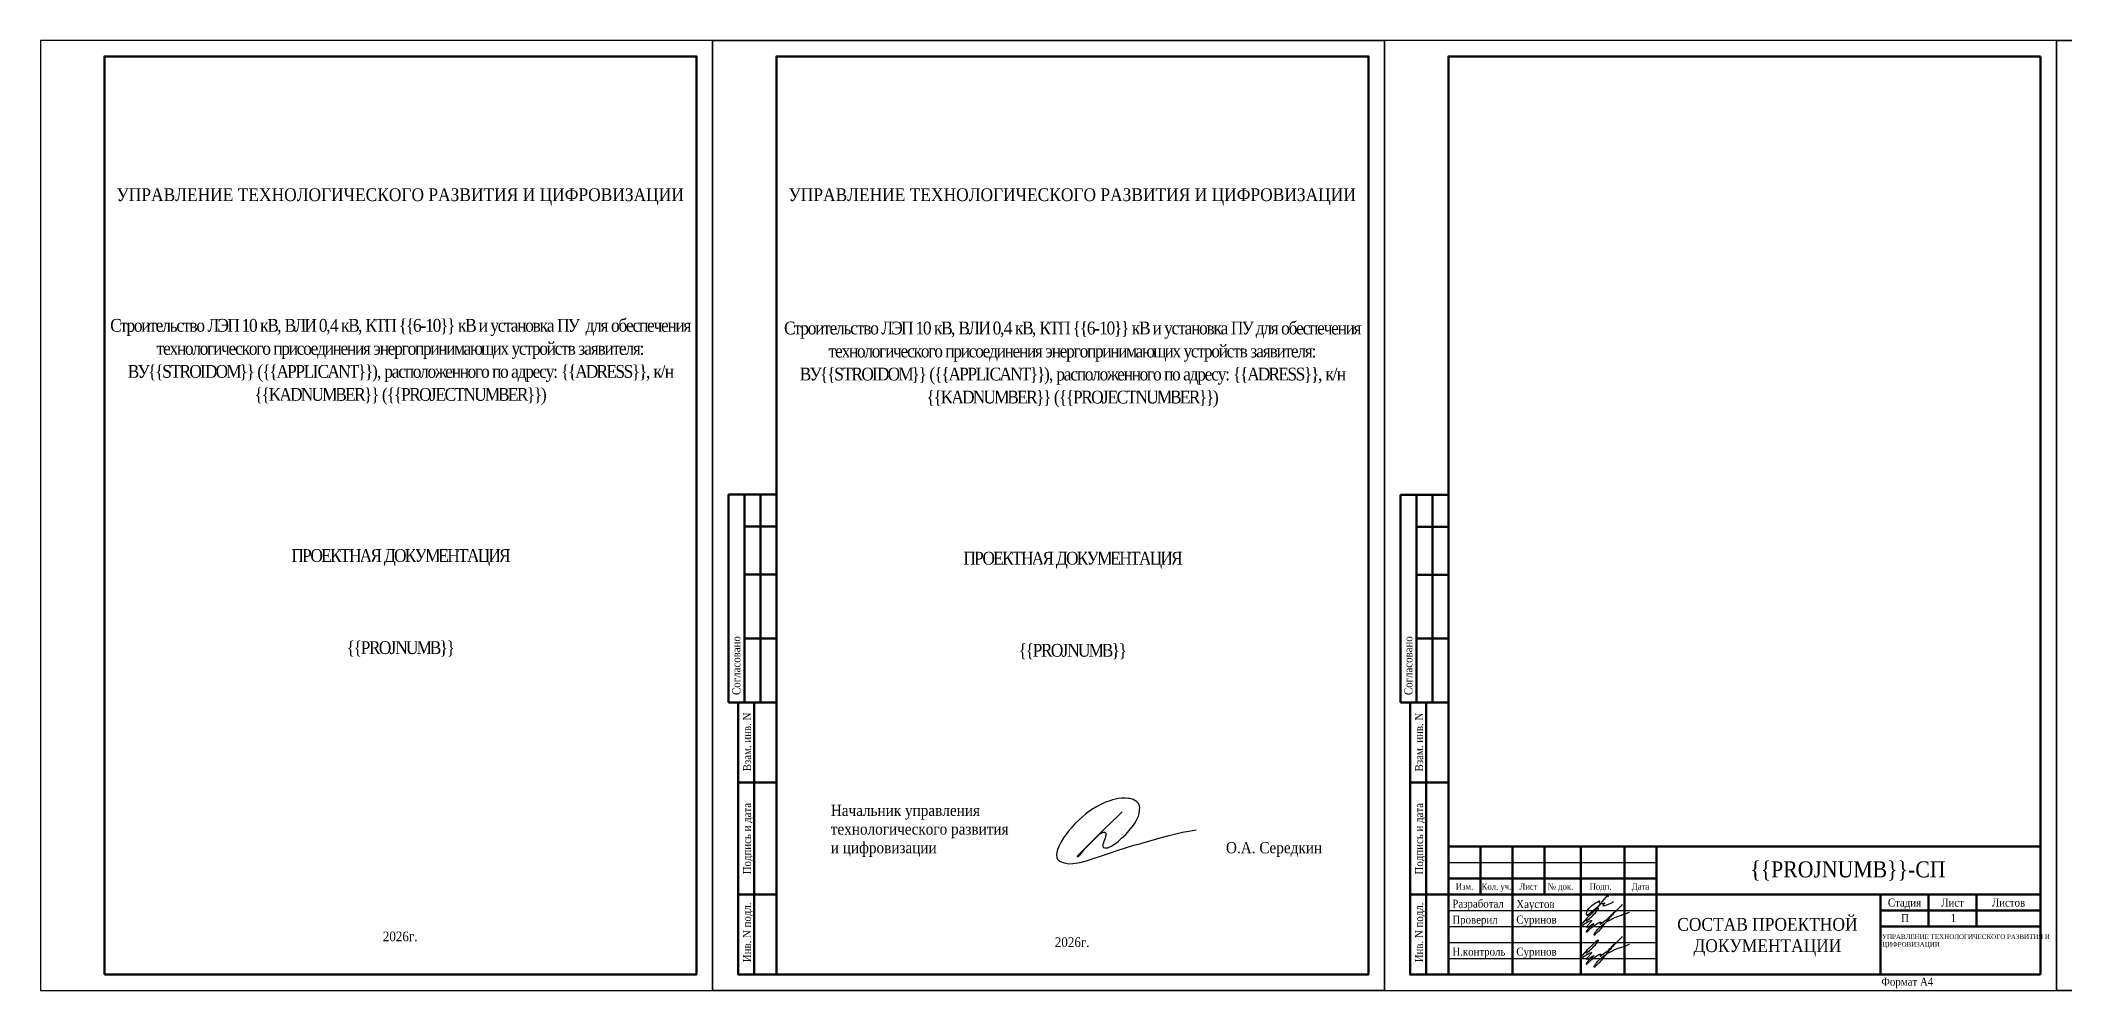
# Model space of a CAD drawing. Header units: millimetres. Extents: x 2157 to 10678, y 3463 to 3913.
# Drawn here: x 2157 to 2790, y 3616 to 3913 of the extents above; entities that cross this region are included whole.
import ezdxf
from ezdxf.enums import TextEntityAlignment as Align

# ---------------------------------------------------------------- set-up
doc = ezdxf.new("R2010")
doc.units = ezdxf.units.MM
doc.layers.add('П', color=7, linetype='Continuous')
doc.layers.add('Чертеж', color=7, linetype='Continuous')
doc.styles.add('Simplex8', font='Times New Roman.ttf', dxfattribs={"height": 3.5})
doc.styles.add('стиль1', font='Times New Roman.ttf', dxfattribs={"width": 0.9})
doc.styles.add('стиль2', font='Times New Roman.ttf', dxfattribs={"width": 0.9, "height": 2.5})

# ---------------------------------------------------------------- blocks, each defined once
blk = doc.blocks.new('1')
at = {"lineweight": 30}
for p, q in [((630, 297), (420, 297)), ((420, 297), (420, 0)), ((630, 0), (630, 297)), ((420, 0), (630, 0))]:
    blk.add_line(p, q, dxfattribs=at)
blk = doc.blocks.new('Штамп б')
at = {"lineweight": 70}
for points in [[(20, 0), (8, 0), (8, 85), (20, 85)], [(13, 0), (13, 85)], [(8, 60), (20, 60)], [(8, 25), (20, 25)]]:
    blk.add_lwpolyline(points, dxfattribs=at)
at = {"lineweight": 25, "style": 'Simplex8', "width": 0.9}
for s, p in [('Взам. инв. N', (12.06, 63.49)), ('Подпись и дата', (12.06, 31.28)), ('Инв. N подл.', (12.06, 3.82))]:
    blk.add_text(s, height=2.5, rotation=90, dxfattribs=at).set_placement(p)
blk = doc.blocks.new('A$C5B0935FB')
at = {"lineweight": 70}
for p, q in [((20, 65), (5, 65)), ((5, 0), (5, 65)), ((10, 55), (10, 65)), ((15, 0), (15, 65)), ((20, 0), (20, 65)), ((10, 40), (10, 55)), ((10, 55), (20, 55)), ((10, 20), (10, 40)), ((10, 40), (20, 40)), ((10, 0), (10, 20)), ((10, 20), (20, 20)), ((10, 0), (5, 0)), ((15, 0), (10, 0)), ((20, 0), (15, 0)), ((15, 0), (15, 0))]:
    blk.add_line(p, q, dxfattribs=at)
at = {"lineweight": 25, "style": 'стиль1', "width": 0.9}
blk.add_text('Согласовано', height=2.5, rotation=90, dxfattribs=at).set_placement((8.72, 2.35))
blk = doc.blocks.new('A$C7F1F469D')
at = {"color": 5, "lineweight": 25}
blk.add_spline([(-0.1, 1.78), (1.34, 2.93), (2.75, 4.33), (3.55, 5.31), (3.81, 5.64), (3.86, 5.8), (3.66, 5.81), (3.25, 5.7), (2.89, 5.36), (-1.09, 1.26), (-1.29, 0.98), (-1.47, 0.67), (-1.59, 0.28), (-1.54, 0.16), (-0.98, 0.55), (-0.42, 1.01), (0.34, 1.44), (1.08, 1.86), (1.69, 1.97), (1.62, 1.83), (1.26, 1.37), (0.56, 0.61), (0.16, 0.22), (0, 0), (0.24, -0.04), (0.82, 0.16), (1.44, 0.58), (2.18, 0.95), (2.33, 1.04), (1.93, 0.58), (1.28, 0.02), (0.64, -0.58), (0.1, -1.31), (-0.06, -1.68), (0.13, -1.59), (0.39, -1.41), (1.23, -0.56), (1.62, -0.16), (2.27, 0.27), (2.82, 0.65), (3.41, 1.04), (3.83, 1.25), (4.1, 1.35), (4.33, 1.44), (4.56, 1.45), (4.6, 1.35), (4.48, 1.19), (4.35, 0.92), (4.39, 0.82), (4.59, 0.91), (5.09, 1.34), (6.19, 2.18), (7.41, 3.21), (8.36, 4.22), (9.62, 5.31), (10.99, 6.68), (11.27, 6.98), (9.83, 5.51), (8.6, 4.26), (7.7, 3.28), (7.2, 2.7), (6.74, 2.12), (6.16, 1.41), (5.49, 0.62), (4.74, -0.34), (3.92, -1.29), (3.19, -1.94), (2.91, -2.31), (2.67, -2.58), (2.52, -2.55), (2.49, -2.26), (2.69, -1.9), (3.27, -1.11), (3.8, -0.52), (4.48, 0.07), (5.33, 0.79), (5.97, 1.29), (6.7, 1.77), (7.56, 2.21), (8.83, 2.91), (10.02, 3.35), (11.36, 3.83), (12.55, 4.24), (13.47, 4.57)], degree=3, dxfattribs=at)
blk = doc.blocks.new('Штамп фамилии')
at = {"layer": 'Чертеж', "color": 5, "lineweight": -2}
blk.add_lwpolyline([(47.56, 0.85), (47.63, 0.98), (47.71, 1.12), (47.75, 1.2), (47.79, 1.26), (47.82, 1.32), (47.85, 1.37), (47.85, 1.41), (47.85, 1.5), (47.83, 1.56), (47.8, 1.58), (47.75, 1.59), (47.69, 1.59), (47.65, 1.58), (47.6, 1.56), (47.53, 1.53), (47.47, 1.48), (47.41, 1.42), (47.34, 1.32), (45.35, -1.11), (44.5, -2.12), (43.04, -3.43), (41.29, -4.9), (41.18, -4.96), (41.1, -4.94), (41.06, -4.9), (41.02, -4.83), (40.95, -4.71), (40.89, -4.56), (40.88, -4.4), (40.88, -4.26), (40.91, -4.09), (40.95, -3.94), (40.99, -3.84), (41.05, -3.64), (41.14, -3.44), (41.38, -3.09), (41.64, -2.76), (42.23, -2.17), (42.59, -1.81), (43.05, -1.48), (43.63, -1.13), (44.19, -0.77), (44.85, -0.41), (44.92, -0.44), (44.94, -0.46), (44.95, -0.51), (44.89, -0.87), (44.97, -1.02), (45.03, -1.1), (45.09, -1.13), (45.19, -1.2), (45.35, -1.22), (45.55, -1.22), (46.39, -1.16), (46.48, -1.08), (46.54, -1.05), (46.56, -1.07), (46.57, -1.09), (46.56, -1.13), (46.54, -1.15), (46.53, -1.18), (46.48, -1.21), (46.37, -1.3), (46.01, -1.59), (45.97, -1.66), (45.96, -1.7), (45.96, -1.78), (45.99, -1.81), (46.12, -1.82), (46.26, -1.81), (46.68, -1.81), (46.77, -1.8), (46.92, -1.76), (47.12, -1.67), (48.59, -1.09), (48.75, -0.97), (48.9, -0.86), (49.05, -0.79), (49.15, -0.75), (49.3, -0.69)], dxfattribs=at)
at = {"layer": 'Чертеж', "color": 67, "lineweight": -2, "true_color": 0x727430}
for p in [(40.81, -8.53), (40.81, -18.55)]:
    blk.add_blockref('A$C7F1F469D', p, dxfattribs=at)
at = {"color": 7, "char_height": 2.5, "attachment_point": 4, "style": 'стиль1'}
for s, insert, width in [(' Разработал', (-1.9, -1.68), 17), (' Проверил', (-1.9, -6.68), 17), ('Хаустов', (18.94, -1.81), 20), (' Суринов', (18.1, -6.65), 20), (' Н.контроль', (-1.9, -16.68), 17), (' Суринов', (18.1, -16.68), 20)]:
    blk.add_mtext(s, dxfattribs=dict(at, insert=insert, width=width))
blk = doc.blocks.new('A$C31D65421')
blk.add_blockref('Штамп фамилии', (2.24, 18.43))
blk = doc.blocks.new('A$C506864A1')
at = {"color": 162}
blk.add_lwpolyline([(7.8, 6.13), (7.3, 5.67), (5.69, 4.12), (3.57, 2), (2.49, 0.92), (2.45, 0.87), (2.46, 0.84), (2.51, 0.83), (2.54, 0.84), (2.58, 0.85), (2.64, 0.9), (2.72, 0.97), (2.8, 1.06), (2.93, 1.22), (3.09, 1.42), (3.29, 1.68), (4.5, 2.9), (5.12, 3.5), (5.25, 3.59), (5.31, 3.63), (5.38, 3.67), (5.44, 3.7), (5.5, 3.71), (5.55, 3.72), (5.59, 3.72), (5.67, 3.72), (5.69, 3.72), (5.73, 3.71), (5.77, 3.69), (5.81, 3.67), (5.82, 3.65), (5.85, 3.62), (5.86, 3.58), (5.86, 3.55), (5.86, 3.5), (5.86, 3.43), (5.85, 3.38), (5.82, 3.2), (5.78, 3.04), (5.71, 2.85), (5.66, 2.71), (5.62, 2.61), (5.59, 2.55), (5.56, 2.47), (5.52, 2.37), (5.5, 2.32), (5.49, 2.25), (5.48, 2.17), (5.49, 2.1), (5.5, 2.04), (5.54, 1.97), (5.59, 1.92), (5.68, 1.89), (5.76, 1.87), (5.85, 1.87), (5.93, 1.87), (6.08, 1.88), (6.24, 1.96), (6.42, 2.05), (6.55, 2.13), (6.79, 2.28), (7.1, 2.49), (7.33, 2.69), (7.72, 3.01), (8.21, 3.47), (8.61, 3.92), (8.98, 4.37), (9.25, 4.74), (9.43, 5.07), (9.73, 5.63), (9.81, 5.96), (9.85, 6.36), (9.86, 6.68), (9.81, 6.93), (9.71, 7.14), (9.52, 7.34), (9.29, 7.5), (9.08, 7.59), (8.85, 7.68), (8.67, 7.72), (8.44, 7.74), (8.12, 7.76), (7.69, 7.76), (7.31, 7.72), (6.98, 7.66), (6.65, 7.56), (6.23, 7.42), (5.83, 7.27), (5.19, 6.99), (4.65, 6.71), (4.2, 6.41), (3.79, 6.13), (3.44, 5.85), (3.08, 5.55), (2.7, 5.21), (2.16, 4.68), (1.75, 4.21), (1.44, 3.85), (1.06, 3.37), (0.83, 3.05), (0.55, 2.59), (0.32, 2.12), (0.12, 1.67), (0.05, 1.33), (0, 1.06), (0.04, 0.73), (0.14, 0.56), (0.29, 0.4), (0.48, 0.27), (0.79, 0.13), (1.1, 0.05), (1.48, 0), (1.93, 0.01), (2.82, 0.16), (3.69, 0.4), (4.25, 0.58), (4.88, 0.79), (5.57, 1.02), (6.3, 1.26), (7.18, 1.56), (8.31, 1.92), (9.17, 2.18), (9.98, 2.41), (12.27, 3.06), (13.34, 3.36), (14.92, 3.73), (15.69, 3.87), (16.54, 4.03)], dxfattribs=at)

msp = doc.modelspace()

# ---------------------------------------------------------------- linework, layer by layer
at = {"layer": 'П', "lineweight": 30}
msp.add_lwpolyline([(2157.118, 3616.313), (2367.118, 3616.313), (2367.118, 3913.313), (2157.118, 3913.313)], close=True, dxfattribs=at)
at = {"layer": 'П', "linetype": 'Continuous', "lineweight": 0}
for points in [[(2157.118, 3913.313), (2367.118, 3913.313), (2367.118, 3616.313), (2157.118, 3616.313)], [(2367.118, 3913.313), (2577.118, 3913.313), (2577.118, 3616.313), (2367.118, 3616.313)], [(2577.118, 3913.313), (2787.118, 3913.313), (2787.118, 3616.313), (2577.118, 3616.313)], [(2787.118, 3913.313), (2997.118, 3913.313), (2997.118, 3616.313), (2787.118, 3616.313)]]:
    msp.add_lwpolyline(points, close=True, dxfattribs=at)
at = {"layer": 'П', "lineweight": 35}
for points in [[(2367.118, 3616.313), (2577.118, 3616.313), (2577.118, 3913.313), (2367.118, 3913.313)], [(2787.118, 3616.313), (2997.118, 3616.313), (2997.118, 3913.313), (2787.118, 3913.313)]]:
    msp.add_lwpolyline(points, close=True, dxfattribs=at)
at = {"layer": 'Чертеж', "lineweight": 70}
msp.add_line((2782.118, 3621.313), (2782.118, 3908.313), dxfattribs=at)
at = {"layer": 'Чертеж', "linetype": 'Continuous', "lineweight": 70}
for p, q in [((2597.118, 3661.313), (2782.118, 3661.313)), ((2607.118, 3661.313), (2607.118, 3646.313)), ((2617.118, 3661.313), (2617.118, 3621.313)), ((2627.118, 3661.313), (2627.118, 3646.313)), ((2638.509, 3661.313), (2638.509, 3621.313)), ((2652.118, 3661.313), (2652.118, 3621.313)), ((2662.118, 3621.313), (2662.118, 3661.313)), ((2597.118, 3651.313), (2662.118, 3651.313)), ((2597.118, 3646.313), (2782.118, 3646.313)), ((2732.118, 3621.313), (2732.118, 3646.313)), ((2747.118, 3646.313), (2747.118, 3636.313)), ((2762.118, 3646.313), (2762.118, 3636.313)), ((2732.118, 3641.313), (2782.118, 3641.313))]:
    msp.add_line(p, q, dxfattribs=at)
at = {"layer": 'Чертеж', "linetype": 'Continuous', "lineweight": 30}
for p, q in [((2597.118, 3621.313), (2597.118, 3661.313)), ((2597.118, 3656.313), (2662.118, 3656.313)), ((2597.118, 3641.313), (2662.118, 3641.313)), ((2597.118, 3636.313), (2662.118, 3636.313)), ((2597.118, 3631.313), (2662.118, 3631.313)), ((2597.118, 3626.313), (2662.118, 3626.313))]:
    msp.add_line(p, q, dxfattribs=at)
at = {"layer": 'Чертеж', "color": 7, "lineweight": 70}
msp.add_line((2732.118, 3636.313), (2782.118, 3636.313), dxfattribs=at)
at = {"layer": 'Чертеж', "linetype": 'Continuous', "lineweight": 70, "ltscale": 100}
msp.add_line((2597.118, 3621.313), (2782.118, 3621.313), dxfattribs=at)
at = {"layer": 'Чертеж', "lineweight": 70}
for points in [[(2177.118, 3621.349), (2362.135, 3621.349), (2362.135, 3908.349), (2177.118, 3908.313)], [(2387.118, 3621.349), (2572.135, 3621.349), (2572.135, 3908.349), (2387.118, 3908.313)]]:
    msp.add_lwpolyline(points, close=True, dxfattribs=at)
for points in [[(2782.118, 3908.313), (2597.118, 3908.313), (2597.118, 3621.313)], [(2597.118, 3621.313), (2782.118, 3621.313)]]:
    msp.add_lwpolyline(points, dxfattribs=at)

# ---------------------------------------------------------------- block references
at = {"color": 5, "xscale": 2.641275215784133, "yscale": 2.641275215784133, "zscale": 2.641275215784133}
msp.add_blockref('A$C506864A1', (2474.586, 3655.947), dxfattribs=at)
at = {"layer": 'П', "lineweight": 30}
msp.add_blockref('1', (2157.118, 3616.313), dxfattribs=at)
at = {"layer": 'Чертеж'}
for p in [(2367.118, 3706.349), (2577.118, 3706.313)]:
    msp.add_blockref('A$C5B0935FB', p, dxfattribs=at)
at = {"layer": 'Чертеж', "lineweight": 25}
for p in [(2367.118, 3621.349), (2577.118, 3621.313)]:
    msp.add_blockref('Штамп б', p, dxfattribs=at)
at = {"layer": 'Чертеж', "linetype": 'Continuous', "lineweight": 0}
msp.add_blockref('A$C31D65421', (2597.118, 3626.313), dxfattribs=at)

# ---------------------------------------------------------------- texts
at = {"layer": 'Чертеж', "linetype": 'Continuous', "lineweight": 25, "style": 'стиль1', "width": 0.9}
for s, height, p in [('Изм.', 2, (2602.118, 3648.813)), ('Кол. уч.', 2, (2612.118, 3648.813)), ('Лист', 2, (2622.118, 3648.813)), ('№ док.', 2, (2632.118, 3648.813)), ('Подп.', 2, (2644.618, 3648.813)), ('Дата', 2, (2657.118, 3648.813)), ('Стадия', 2.5, (2739.618, 3643.813)), ('Лист', 2.5, (2754.618, 3643.813)), ('Листов', 2.5, (2772.118, 3643.813)), ('П', 2.5, (2739.792, 3638.988)), ('1', 2.5, (2754.869, 3638.988))]:
    msp.add_text(s, height=height, dxfattribs=at).set_placement(p, align=Align.MIDDLE_CENTER)
at = {"layer": 'Чертеж', "lineweight": 25, "style": 'стиль1', "width": 0.9}
msp.add_text('Формат А4', height=2.5, dxfattribs=at).set_placement((2732.378, 3617.841))
at = {"layer": 'Чертеж', "color": 1, "lineweight": 20, "char_height": 5, "width": 185.01678, "style": 'стиль1'}
for s, insert, attachment_point in [('\\pxqc,t19;{\\C256;\\P\\P\\H0.36x;\\P\\P\\P\\P\\P\\H0.94444x;\\P\\H2.353x;\\P\\ptz;\\fTimes New Roman|b0|i0|c204|p16;\\H0.99998x;УПРАВЛЕНИЕ ТЕХНОЛОГИЧЕСКОГО РАЗВИТИЯ И ЦИФРОВИЗАЦИИ\\H0.75002x;\\P\\P\\H1.1667x;\\P\\fTimes New Roman|b0|i0|c204|p18;\\H1.4286x;\\P\\P\\pt19;\\H0.79994x;\\T0.8;\\P\\psm1.0792,q*,tz;Строительство ЛЭП 10 кВ, ВЛИ 0,4 кВ, КТП \\{\\{6-10\\}\\} кВ и установка ПУ  для обеспечения технологического присоединения энергопринимающих устройств заявителя: ВУ\\{\\{STROIDOM\\}\\} (\\{\\{APPLICANT\\}\\}), расположенного по адресу: \\{\\{ADRESS\\}\\}, к/н \\{\\{KADNUMBER\\}\\} (\\{\\{PROJECTNUMBER\\}\\})\\P\\ps*,qc,t19;\\P\\pq*,tz;\\P\\pqc,t19;\\P\\P\\P\\PПРОЕКТНАЯ ДОКУМЕНТАЦИЯ\\P\\P\\P\\P\\{\\{PROJNUMB\\}\\}\\P\\P\\P\\P\\P\\H1.5x;\\T1;\\P\\H0.83338x;\\P\\psm1.5;\\P\\H0.59997x;\\P\\P\\P2026г.}', (2269.517, 3908.276), 2), ('\\pxqc,t19;{\\C256;\\P\\P\\H0.36x;\\P\\P\\P\\P\\P\\H0.94444x;\\P\\H2.353x;\\P\\ptz;\\fTimes New Roman|b0|i0|c204|p16;\\H0.99998x;УПРАВЛЕНИЕ ТЕХНОЛОГИЧЕСКОГО РАЗВИТИЯ И ЦИФРОВИЗАЦИИ\\H0.75002x;\\P\\P\\P\\pt19;\\fTimes New Roman|b0|i0|c204|p18;\\H1.6667x;\\P\\P\\P\\psm1.0792,tz;\\H0.79996x;\\T0.8;Строительство ЛЭП 10 кВ, ВЛИ 0,4 кВ, КТП \\{\\{6-10\\}\\} кВ и установка ПУ для обеспечения технологического присоединения энергопринимающих устройств заявителя: ВУ\\{\\{STROIDOM\\}\\} (\\{\\{APPLICANT\\}\\}), расположенного по адресу: \\{\\{ADRESS\\}\\}, к/н \\{\\{KADNUMBER\\}\\} (\\{\\{PROJECTNUMBER\\}\\})\\P\\ps*;\\P\\P\\P\\pq*;\\P\\pqc,t19;\\P\\PПРОЕКТНАЯ ДОКУМЕНТАЦИЯ\\P\\P\\P\\P\\{\\{PROJNUMB\\}\\}\\P\\P\\P\\P\\P\\H1.5x;\\T1;\\P\\H0.83338x;\\P\\P\\H0.59997x;\\P\\P\\P\\P\\P2026г.}', (2387.008, 3908.276), 1)]:
    msp.add_mtext(s, dxfattribs=dict(at, insert=insert, attachment_point=attachment_point))
at = {"layer": 'Чертеж', "color": 1, "lineweight": 50, "insert": (2400.588, 3674.4), "char_height": 3.5, "width": 185.01678, "attachment_point": 1, "style": 'стиль1'}
msp.add_mtext('\\pxi1,ql;{\\fTimes New Roman|b0|i0|c204|p16;\\C256;Начальник управления \\Pтехнологического развития \\Pи цифровизации     \\fTimes New Roman|b0|i0|c204|p18;                                                                       О.А. Середкин}', dxfattribs=at)
at = {"layer": 'Чертеж', "lineweight": 25, "attachment_point": 5, "style": 'стиль2'}
for s, insert, char_height, width in [('\\{\\{PROJNUMB\\}\\}-СП', (2721.922, 3653.685), 5, 119.88502), ('\\pxql;{\\fTimes New Roman|b0|i0|c204|p16;\\H0.8x;УПРАВЛЕНИЕ ТЕХНОЛОГИЧЕСКОГО РАЗВИТИЯ И ЦИФРОВИЗАЦИИ}', (2759.713, 3631.705), 1.8, 54.19561)]:
    msp.add_mtext(s, dxfattribs=dict(at, insert=insert, char_height=char_height, width=width))
at = {"layer": 'Чертеж', "color": 7, "lineweight": 15, "insert": (2696.778, 3633.023), "char_height": 4, "width": 70, "attachment_point": 5, "style": 'стиль1'}
msp.add_mtext('{\\W0.9;СОСТАВ ПРОЕКТНОЙ ДОКУМЕНТАЦИИ}', dxfattribs=at)

doc.saveas('drawing.dxf')
